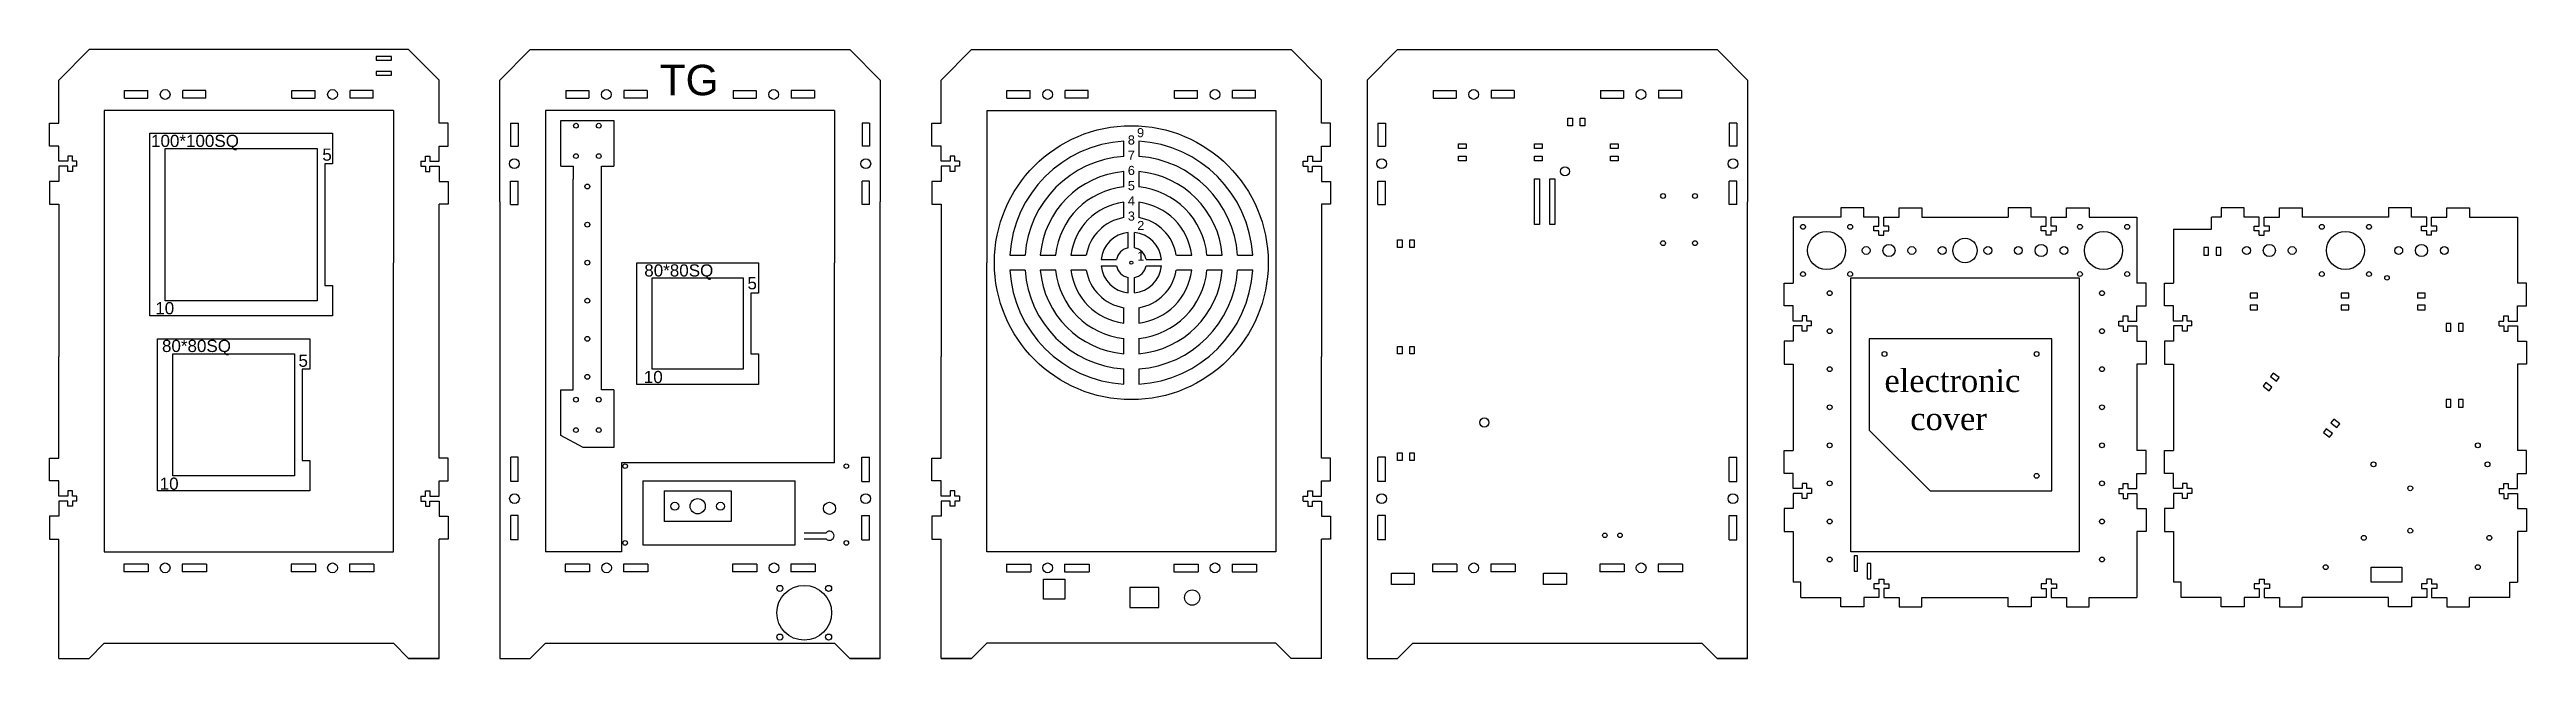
# Model space of a CAD drawing. Header units: millimetres. Extents: x -296 to 1332, y 0 to 400.
import ezdxf

# ---------------------------------------------------------------- set-up
doc = ezdxf.new("R2010")
doc.units = ezdxf.units.MM
doc.styles.get("Standard").update_dxf_attribs({"font": 'arial.ttf'})

msp = doc.modelspace()

# ---------------------------------------------------------------- linework, layer by layer
for p, q in [((-290, 380), (-270, 400)), ((-76.3, 395.5), (-81.3, 395.5)), ((-81.3, 395.5), (-81.3, 393.1)), ((-81.3, 393.1), (-71.3, 393.1)), ((-71.3, 395.5), (-76.3, 395.5)), ((-71.3, 393.1), (-71.3, 395.5)), ((-40, 380), (-60, 400)), ((-60, 400), (-40, 380)), ((0, 380), (20, 400)), ((20, 400), (230, 400)), ((230, 400), (250, 380)), ((290, 380), (310, 400)), ((520, 400), (540, 380)), ((570, 380), (590, 400)), ((590, 400), (800, 400)), ((800, 400), (820, 380)), ((-290, 351.6), (-290, 380)), ((-76.3, 385.5), (-81.3, 385.5)), ((-81.3, 385.5), (-81.3, 383.1)), ((-81.3, 383.1), (-71.3, 383.1)), ((-71.3, 385.5), (-76.3, 385.5)), ((-71.3, 383.1), (-71.3, 385.5)), ((-40, 351.6), (-40, 380)), ((0, 300), (0, 380)), ((250, 380), (250, 300)), ((290, 351.6), (290, 380)), ((540, 351.6), (540, 380)), ((570, 380), (570, 300)), ((820, 380), (820, 300)), ((-70, 360), (-260, 360)), ((-260, 360), (-260, 260)), ((-246.7, 373), (-231.5, 373)), ((-246.7, 368), (-246.7, 373)), ((-246.7, 368), (-231.5, 368)), ((-231.5, 368), (-231.5, 373)), ((-193.3, 373), (-208.5, 373)), ((-208.5, 368), (-208.5, 373)), ((-193.3, 368), (-208.5, 368)), ((-193.3, 368), (-193.3, 373)), ((-136.7, 373), (-121.5, 373)), ((-136.7, 368), (-136.7, 373)), ((-136.7, 368), (-121.5, 368)), ((-121.5, 368), (-121.5, 373)), ((-83.3, 373), (-98.5, 373)), ((-98.5, 368), (-98.5, 373)), ((-83.3, 368), (-98.5, 368)), ((-83.3, 368), (-83.3, 373)), ((-70, 360), (-70, 260)), ((220, 360), (30, 360)), ((30, 360), (30, 260)), ((43.3, 373), (58.5, 373)), ((43.3, 373), (43.3, 368)), ((43.3, 368), (58.5, 368)), ((58.5, 373), (58.5, 368)), ((96.7, 373), (81.5, 373)), ((81.5, 373), (81.5, 368)), ((96.7, 368), (81.5, 368)), ((96.7, 373), (96.7, 368)), ((153.3, 373), (168.5, 373)), ((153.3, 373), (153.3, 368)), ((153.3, 368), (168.5, 368)), ((168.5, 373), (168.5, 368)), ((206.7, 373), (191.5, 373)), ((191.5, 373), (191.5, 368)), ((206.7, 368), (191.5, 368)), ((206.7, 373), (206.7, 368)), ((220, 360), (220, 260)), ((320, 360), (510, 360)), ((320, 360), (320, 260)), ((333.3, 373), (348.5, 373)), ((333.3, 368), (333.3, 373)), ((333.3, 368), (348.5, 368)), ((348.5, 368), (348.5, 373)), ((386.7, 373), (371.5, 373)), ((371.5, 368), (371.5, 373)), ((386.7, 368), (371.5, 368)), ((386.7, 368), (386.7, 373)), ((443.3, 373), (458.5, 373)), ((443.3, 368), (443.3, 373)), ((443.3, 368), (458.5, 368)), ((458.5, 368), (458.5, 373)), ((496.7, 373), (481.5, 373)), ((481.5, 368), (481.5, 373)), ((496.7, 368), (481.5, 368)), ((496.7, 368), (496.7, 373)), ((510, 360), (510, 260)), ((613.3, 373), (628.5, 373)), ((613.3, 373), (613.3, 368)), ((613.3, 368), (628.5, 368)), ((628.5, 373), (628.5, 368)), ((666.7, 373), (651.5, 373)), ((651.5, 373), (651.5, 368)), ((666.7, 368), (651.5, 368)), ((666.7, 373), (666.7, 368)), ((723.3, 373), (738.5, 373)), ((723.3, 373), (723.3, 368)), ((723.3, 368), (738.5, 368)), ((738.5, 373), (738.5, 368)), ((776.7, 373), (761.5, 373)), ((761.5, 373), (761.5, 368)), ((776.7, 368), (761.5, 368)), ((776.7, 373), (776.7, 368)), ((-296, 336.6), (-296, 351.6)), ((-296, 351.6), (-290, 351.6)), ((-34, 351.6), (-40, 351.6)), ((-34, 336.6), (-34, 351.6)), ((7, 351.7), (7, 336.5)), ((7, 351.7), (12, 351.7)), ((12, 351.7), (12, 336.5)), ((40.1, 323.5), (40.1, 353.5)), ((40.1, 353.5), (74.8, 353.5)), ((74.8, 353.5), (74.8, 323.5)), ((238, 351.7), (238, 336.5)), ((243, 351.7), (238, 351.7)), ((243, 351.7), (243, 336.5)), ((284, 336.6), (284, 351.6)), ((284, 351.6), (290, 351.6)), ((546, 351.6), (540, 351.6)), ((546, 336.6), (546, 351.6)), ((577, 351.7), (577, 336.5)), ((577, 351.7), (582, 351.7)), ((582, 351.7), (582, 336.5)), ((808, 351.7), (808, 336.5)), ((813, 351.7), (808, 351.7)), ((813, 351.7), (813, 336.5)), ((-290, 336.6), (-296, 336.6)), ((-290, 326.6), (-290, 336.6)), ((-284, 326.6), (-290, 326.6)), ((-281, 330), (-284, 330)), ((-284, 330), (-284, 326.6)), ((-281, 326.6), (-281, 330)), ((-278, 326.6), (-281, 326.6)), ((-278, 323.4), (-278, 326.6)), ((-52, 326.6), (-52, 323.4)), ((-52, 326.6), (-49, 326.6)), ((-49, 326.6), (-49, 330)), ((-49, 330), (-46, 330)), ((-46, 330), (-46, 326.6)), ((-46, 326.6), (-40, 326.6)), ((-40, 326.6), (-40, 336.6)), ((-40, 336.6), (-34, 336.6)), ((7, 336.5), (12, 336.5)), ((243, 336.5), (238, 336.5)), ((290, 336.6), (284, 336.6)), ((290, 326.6), (290, 336.6)), ((296, 326.6), (290, 326.6)), ((299, 330), (296, 330)), ((296, 330), (296, 326.6)), ((299, 326.6), (299, 330)), ((302, 326.6), (299, 326.6)), ((302, 326.6), (302, 323.4)), ((410, 329.8), (410, 339.8)), ((420, 339.8), (420, 329.8)), ((528, 326.6), (531, 326.6)), ((528, 323.4), (528, 326.6)), ((531, 326.6), (531, 330)), ((531, 330), (534, 330)), ((534, 330), (534, 326.6)), ((534, 326.6), (540, 326.6)), ((540, 326.6), (540, 336.6)), ((540, 336.6), (546, 336.6)), ((577, 336.5), (582, 336.5)), ((813, 336.5), (808, 336.5)), ((-290, 313.4), (-296, 313.4)), ((-296, 313.4), (-296, 298.4)), ((-284, 323.4), (-290, 323.4)), ((-290, 323.4), (-290, 313.4)), ((-284, 320), (-284, 323.4)), ((-281, 320), (-284, 320)), ((-278, 323.4), (-281, 323.4)), ((-281, 323.4), (-281, 320)), ((-110, 325), (-115, 325)), ((-115, 325), (-115, 245)), ((-52, 323.4), (-49, 323.4)), ((-49, 323.4), (-49, 320)), ((-49, 320), (-46, 320)), ((-46, 320), (-46, 323.4)), ((-46, 323.4), (-40, 323.4)), ((-40, 323.4), (-40, 313.4)), ((-40, 313.4), (-34, 313.4)), ((-34, 313.4), (-34, 298.4)), ((7, 298.3), (7, 313.5)), ((7, 313.5), (12, 313.5)), ((12, 298.3), (12, 313.5)), ((40.1, 323.5), (48.1, 323.5)), ((48.1, 323.5), (48.1, 314.8)), ((48.1, 176.5), (48.1, 314.8)), ((66.8, 176.5), (66.8, 323.5)), ((66.8, 323.5), (74.8, 323.5)), ((238, 298.3), (238, 313.5)), ((243, 313.5), (238, 313.5)), ((243, 298.3), (243, 313.5)), ((290, 313.4), (284, 313.4)), ((284, 313.4), (284, 298.4)), ((296, 323.4), (290, 323.4)), ((290, 323.4), (290, 313.4)), ((296, 320), (296, 323.4)), ((299, 320), (296, 320)), ((302, 323.4), (299, 323.4)), ((299, 323.4), (299, 320)), ((410, 309.7), (410, 319.8)), ((420, 319.8), (420, 309.7)), ((528, 323.4), (531, 323.4)), ((531, 323.4), (531, 320)), ((531, 320), (534, 320)), ((534, 320), (534, 323.4)), ((534, 323.4), (540, 323.4)), ((540, 323.4), (540, 313.4)), ((540, 313.4), (546, 313.4)), ((546, 313.4), (546, 298.4)), ((577, 298.3), (577, 313.5)), ((577, 313.5), (582, 313.5)), ((582, 298.3), (582, 313.5)), ((808, 298.3), (808, 313.5)), ((813, 313.5), (808, 313.5)), ((813, 298.3), (813, 313.5)), ((-296, 298.4), (-290, 298.4)), ((-290, 298.4), (-290, 198.4)), ((-34, 298.4), (-40, 298.4)), ((-40, 198.4), (-40, 298.4)), ((7, 298.3), (12, 298.3)), ((243, 298.3), (238, 298.3)), ((284, 298.4), (290, 298.4)), ((290, 298.4), (290, 198.4)), ((410, 289.6), (410, 299.7)), ((420, 299.7), (420, 289.6)), ((546, 298.4), (540, 298.4)), ((540, 298.4), (540, 198.4)), ((577, 298.3), (582, 298.3)), ((813, 298.3), (808, 298.3)), ((896.4, 296), (881.4, 296)), ((881.4, 296), (881.4, 290)), ((896.4, 290), (896.4, 296)), ((919.6, 290), (919.6, 296)), ((919.6, 296), (934.6, 296)), ((934.6, 296), (934.6, 290)), ((1006.4, 296), (991.4, 296)), ((991.4, 296), (991.4, 290)), ((1006.4, 290), (1006.4, 296)), ((1029.6, 290), (1029.6, 296)), ((1029.6, 296), (1044.6, 296)), ((1044.6, 296), (1044.6, 290)), ((1146.4, 296), (1131.4, 296)), ((1131.4, 296), (1131.4, 290)), ((1146.4, 290), (1146.4, 296)), ((1169.6, 290), (1169.6, 296)), ((1169.6, 296), (1184.6, 296)), ((1184.6, 296), (1184.6, 290)), ((1256.4, 296), (1241.4, 296)), ((1241.4, 296), (1241.4, 290)), ((1256.4, 290), (1256.4, 296)), ((1279.6, 290), (1279.6, 296)), ((1279.6, 296), (1294.6, 296)), ((1294.6, 296), (1294.6, 290)), ((413, 269.8), (413, 279.9)), ((417, 269.8), (417, 279.9)), ((881.4, 290), (850, 290)), ((850, 290), (850, 246.6)), ((906.4, 290), (896.4, 290)), ((903, 281), (903, 284)), ((903, 284), (906.4, 284)), ((906.4, 281), (903, 281)), ((906.4, 284), (906.4, 290)), ((906.4, 278), (906.4, 281)), ((906.4, 278), (909.6, 278)), ((909.6, 284), (909.6, 290)), ((909.6, 290), (919.6, 290)), ((913, 284), (909.6, 284)), ((909.6, 278), (909.6, 281)), ((909.6, 281), (913, 281)), ((913, 281), (913, 284)), ((934.6, 290), (991.4, 290)), ((1016.4, 290), (1006.4, 290)), ((1013, 281), (1013, 284)), ((1013, 284), (1016.4, 284)), ((1016.4, 281), (1013, 281)), ((1016.4, 284), (1016.4, 290)), ((1016.4, 278), (1016.4, 281)), ((1019.6, 278), (1016.4, 278)), ((1019.6, 284), (1019.6, 290)), ((1019.6, 290), (1029.6, 290)), ((1023, 284), (1019.6, 284)), ((1023, 284), (1019.6, 284)), ((1019.6, 281), (1023, 281)), ((1019.6, 278), (1019.6, 281)), ((1019.6, 281), (1023, 281)), ((1023, 281), (1023, 284)), ((1023, 281), (1023, 284)), ((1044.6, 290), (1076, 290)), ((1076, 290), (1076, 246.6)), ((1100, 282), (1100, 246.6)), ((1131.4, 290), (1125, 290)), ((1156.4, 290), (1146.4, 290)), ((1153, 281), (1153, 284)), ((1153, 284), (1156.4, 284)), ((1153, 281), (1153, 284)), ((1153, 284), (1156.4, 284)), ((1156.4, 281), (1153, 281)), ((1156.4, 281), (1153, 281)), ((1156.4, 284), (1156.4, 290)), ((1156.4, 278), (1156.4, 281)), ((1156.4, 278), (1159.6, 278)), ((1159.6, 284), (1159.6, 290)), ((1159.6, 290), (1169.6, 290)), ((1163, 284), (1159.6, 284)), ((1159.6, 278), (1159.6, 281)), ((1159.6, 281), (1163, 281)), ((1163, 281), (1163, 284)), ((1241.4, 290), (1184.6, 290)), ((1266.4, 290), (1256.4, 290)), ((1263, 281), (1263, 284)), ((1263, 284), (1266.4, 284)), ((1266.4, 281), (1263, 281)), ((1266.4, 284), (1266.4, 290)), ((1266.4, 278), (1266.4, 281)), ((1269.6, 278), (1266.4, 278)), ((1269.6, 284), (1269.6, 290)), ((1269.6, 290), (1279.6, 290)), ((1273, 284), (1269.6, 284)), ((1269.6, 278), (1269.6, 281)), ((1269.6, 281), (1273, 281)), ((1273, 281), (1273, 284)), ((1294.6, 290), (1326, 290)), ((1326, 290), (1326, 246.6)), ((335.2, 265), (345.2, 265)), ((355.2, 265), (365.3, 265)), ((375.3, 265), (385.4, 265)), ((395.1, 262), (405.2, 262)), ((424.8, 262), (434.9, 262)), ((444.6, 265), (454.7, 265)), ((464.7, 265), (474.8, 265)), ((484.8, 265), (494.8, 265)), ((-260, 260), (-260, 70)), ((-115, 245), (-110, 245)), ((-70, 70), (-70, 260)), ((30, 260), (30, 70)), ((170, 250), (170, 240)), ((220, 128.6), (220, 260)), ((320, 70), (320, 260)), ((345.2, 255), (335.2, 255)), ((365.3, 255), (355.2, 255)), ((385.4, 255), (375.3, 255)), ((395.1, 258), (405.2, 258)), ((413, 240.1), (413, 250.2)), ((417, 240.1), (417, 250.2)), ((424.8, 258), (434.9, 258)), ((454.7, 255), (444.6, 255)), ((474.8, 255), (464.7, 255)), ((494.8, 255), (484.8, 255)), ((510, 260), (510, 70)), ((844, 231.6), (844, 246.6)), ((844, 246.6), (850, 246.6)), ((1082, 246.6), (1076, 246.6)), ((1082, 231.6), (1082, 246.6)), ((1094, 231.6), (1094, 246.6)), ((1094, 246.6), (1100, 246.6)), ((1332, 246.6), (1326, 246.6)), ((1332, 231.6), (1332, 246.6)), ((170, 240), (165, 240)), ((165, 240), (165, 200)), ((410, 220.3), (410, 230.4)), ((420, 230.4), (420, 220.3)), ((850, 231.6), (844, 231.6)), ((850, 221.6), (850, 231.6)), ((1076, 221.6), (1076, 231.6)), ((1076, 231.6), (1082, 231.6)), ((1100, 231.6), (1094, 231.6)), ((1100, 221.6), (1100, 231.6)), ((1326, 221.6), (1326, 231.6)), ((1326, 231.6), (1332, 231.6)), ((856, 221.6), (850, 221.6)), ((856, 218.4), (850, 218.4)), ((850, 218.4), (850, 208.4)), ((859, 225), (856, 225)), ((856, 225), (856, 221.6)), ((856, 215), (856, 218.4)), ((859, 215), (856, 215)), ((859, 221.6), (859, 225)), ((862, 221.6), (859, 221.6)), ((862, 218.4), (859, 218.4)), ((859, 218.4), (859, 215)), ((862, 218.4), (862, 221.6)), ((1064, 218.4), (1064, 221.6)), ((1064, 221.6), (1067, 221.6)), ((1064, 218.4), (1067, 218.4)), ((1067, 221.6), (1067, 225)), ((1067, 225), (1070, 225)), ((1067, 218.4), (1067, 215)), ((1067, 215), (1070, 215)), ((1070, 225), (1070, 221.6)), ((1070, 221.6), (1076, 221.6)), ((1070, 215), (1070, 218.4)), ((1070, 218.4), (1076, 218.4)), ((1076, 218.4), (1076, 208.4)), ((1106, 221.6), (1100, 221.6)), ((1106, 218.4), (1100, 218.4)), ((1100, 218.4), (1100, 208.4)), ((1109, 225), (1106, 225)), ((1106, 225), (1106, 221.6)), ((1106, 215), (1106, 218.4)), ((1109, 215), (1106, 215)), ((1109, 221.6), (1109, 225)), ((1112, 221.6), (1109, 221.6)), ((1112, 218.4), (1109, 218.4)), ((1109, 218.4), (1109, 215)), ((1112, 218.4), (1112, 221.6)), ((1314, 218.4), (1314, 221.6)), ((1314, 221.6), (1317, 221.6)), ((1314, 218.4), (1317, 218.4)), ((1317, 221.6), (1317, 225)), ((1317, 225), (1320, 225)), ((1317, 218.4), (1317, 215)), ((1317, 215), (1320, 215)), ((1320, 225), (1320, 221.6)), ((1320, 221.6), (1326, 221.6)), ((1320, 215), (1320, 218.4)), ((1320, 218.4), (1326, 218.4)), ((1326, 218.4), (1326, 208.4)), ((-290, 131.6), (-290, 198.4)), ((-125, 210), (-125, 190)), ((-40, 131.6), (-40, 198.4)), ((165, 200), (170, 200)), ((170, 200), (170, 190)), ((290, 131.6), (290, 198.4)), ((410, 200.2), (410, 210.3)), ((420, 210.3), (420, 200.2)), ((540, 131.6), (540, 198.4)), ((850, 208.4), (844, 208.4)), ((844, 208.4), (844, 193.4)), ((1076, 208.4), (1082, 208.4)), ((1082, 208.4), (1082, 193.4)), ((1100, 208.4), (1094, 208.4)), ((1094, 208.4), (1094, 193.4)), ((1326, 208.4), (1332, 208.4)), ((1332, 208.4), (1332, 193.4)), ((-125, 190), (-130, 190)), ((-130, 190), (-130, 130)), ((410, 180.2), (410, 190.2)), ((420, 190.2), (420, 180.2)), ((844, 193.4), (850, 193.4)), ((850, 193.4), (850, 136.6)), ((1076, 193.4), (1076, 136.6)), ((1082, 193.4), (1076, 193.4)), ((1094, 193.4), (1100, 193.4)), ((1100, 193.4), (1100, 136.6)), ((1326, 193.4), (1326, 136.6)), ((1332, 193.4), (1326, 193.4)), ((40.1, 146.5), (40.1, 176.5)), ((40.1, 176.5), (48.1, 176.5)), ((74.8, 176.5), (66.8, 176.5)), ((74.8, 176.5), (74.8, 146.5)), ((900, 150), (940, 110)), ((-296, 116.6), (-296, 131.6)), ((-296, 131.6), (-290, 131.6)), ((-34, 131.6), (-40, 131.6)), ((-34, 116.6), (-34, 131.6)), ((7.1, 116.2), (7.1, 132.2)), ((12.1, 132.2), (7.1, 132.2)), ((12.1, 116.2), (12.1, 132.2)), ((54.8, 138.5), (40.1, 146.5)), ((74.8, 138.5), (54.8, 138.5)), ((74.8, 146.5), (74.8, 138.5)), ((237.9, 116.2), (237.9, 132.2)), ((237.9, 132.2), (242.9, 132.2)), ((242.9, 116.2), (242.9, 132.2)), ((284, 116.6), (284, 131.6)), ((284, 131.6), (290, 131.6)), ((546, 131.6), (540, 131.6)), ((546, 116.6), (546, 131.6)), ((577.1, 116.2), (577.1, 132.2)), ((582.1, 132.2), (577.1, 132.2)), ((582.1, 116.2), (582.1, 132.2)), ((807.9, 116.2), (807.9, 132.2)), ((807.9, 132.2), (812.9, 132.2)), ((812.9, 116.2), (812.9, 132.2)), ((844, 121.6), (844, 136.6)), ((844, 136.6), (850, 136.6)), ((1082, 136.6), (1076, 136.6)), ((1082, 121.6), (1082, 136.6)), ((1094, 121.6), (1094, 136.6)), ((1094, 136.6), (1100, 136.6)), ((1332, 136.6), (1326, 136.6)), ((1332, 121.6), (1332, 136.6)), ((-290, 116.6), (-296, 116.6)), ((-290, 106.6), (-290, 116.6)), ((-130, 130), (-125, 130)), ((-40, 106.6), (-40, 116.6)), ((-40, 116.6), (-34, 116.6)), ((12.1, 116.2), (7.1, 116.2)), ((220, 128.6), (80, 128.6)), ((80, 128.6), (80, 70)), ((94, 116.6), (194, 116.6)), ((94, 116.6), (94, 74.6)), ((194, 74.6), (194, 116.6)), ((237.9, 116.2), (242.9, 116.2)), ((290, 116.6), (284, 116.6)), ((290, 106.6), (290, 116.6)), ((540, 106.6), (540, 116.6)), ((540, 116.6), (546, 116.6)), ((582.1, 116.2), (577.1, 116.2)), ((807.9, 116.2), (812.9, 116.2)), ((850, 121.6), (844, 121.6)), ((850, 111.6), (850, 121.6)), ((859, 115), (856, 115)), ((856, 115), (856, 111.6)), ((859, 111.6), (859, 115)), ((1067, 111.6), (1067, 115)), ((1067, 115), (1070, 115)), ((1070, 115), (1070, 111.6)), ((1076, 111.6), (1076, 121.6)), ((1076, 121.6), (1082, 121.6)), ((1100, 121.6), (1094, 121.6)), ((1100, 111.6), (1100, 121.6)), ((1109, 115), (1106, 115)), ((1106, 115), (1106, 111.6)), ((1109, 111.6), (1109, 115)), ((1317, 111.6), (1317, 115)), ((1317, 115), (1320, 115)), ((1320, 115), (1320, 111.6)), ((1326, 111.6), (1326, 121.6)), ((1326, 121.6), (1332, 121.6)), ((-284, 106.6), (-290, 106.6)), ((-284, 103.4), (-290, 103.4)), ((-290, 103.4), (-290, 93.4)), ((-281, 110), (-284, 110)), ((-284, 110), (-284, 106.6)), ((-284, 100), (-284, 103.4)), ((-281, 100), (-284, 100)), ((-281, 106.6), (-281, 110)), ((-278, 106.6), (-281, 106.6)), ((-278, 103.4), (-281, 103.4)), ((-281, 103.4), (-281, 100)), ((-278, 103.4), (-278, 106.6)), ((-52, 106.6), (-52, 103.4)), ((-52, 106.6), (-49, 106.6)), ((-52, 103.4), (-49, 103.4)), ((-49, 106.6), (-49, 110)), ((-49, 110), (-46, 110)), ((-49, 103.4), (-49, 100)), ((-49, 100), (-46, 100)), ((-46, 110), (-46, 106.6)), ((-46, 106.6), (-40, 106.6)), ((-46, 100), (-46, 103.4)), ((-46, 103.4), (-40, 103.4)), ((-40, 103.4), (-40, 93.4)), ((108, 110), (108, 90)), ((152, 110), (152, 90)), ((296, 106.6), (290, 106.6)), ((296, 103.4), (290, 103.4)), ((290, 103.4), (290, 93.4)), ((299, 110), (296, 110)), ((296, 110), (296, 106.6)), ((296, 100), (296, 103.4)), ((299, 100), (296, 100)), ((299, 106.6), (299, 110)), ((302, 106.6), (299, 106.6)), ((302, 103.4), (299, 103.4)), ((299, 103.4), (299, 100)), ((302, 106.6), (302, 103.4)), ((528, 106.6), (531, 106.6)), ((528, 103.4), (528, 106.6)), ((528, 103.4), (531, 103.4)), ((531, 106.6), (531, 110)), ((531, 110), (534, 110)), ((531, 103.4), (531, 100)), ((531, 100), (534, 100)), ((534, 110), (534, 106.6)), ((534, 106.6), (540, 106.6)), ((534, 100), (534, 103.4)), ((534, 103.4), (540, 103.4)), ((540, 103.4), (540, 93.4)), ((850, 98.4), (844, 98.4)), ((844, 98.4), (844, 83.4)), ((856, 111.6), (850, 111.6)), ((856, 108.4), (850, 108.4)), ((850, 108.4), (850, 98.4)), ((856, 105), (856, 108.4)), ((859, 105), (856, 105)), ((862, 111.6), (859, 111.6)), ((862, 108.4), (859, 108.4)), ((859, 108.4), (859, 105)), ((862, 111.6), (862, 108.4)), ((1064, 111.6), (1064, 108.4)), ((1064, 111.6), (1067, 111.6)), ((1064, 108.4), (1067, 108.4)), ((1067, 108.4), (1067, 105)), ((1067, 105), (1070, 105)), ((1070, 111.6), (1076, 111.6)), ((1070, 105), (1070, 108.4)), ((1070, 108.4), (1076, 108.4)), ((1076, 108.4), (1076, 98.4)), ((1076, 98.4), (1082, 98.4)), ((1082, 98.4), (1082, 83.4)), ((1100, 98.4), (1094, 98.4)), ((1094, 98.4), (1094, 83.4)), ((1106, 111.6), (1100, 111.6)), ((1106, 108.4), (1100, 108.4)), ((1100, 108.4), (1100, 98.4)), ((1106, 105), (1106, 108.4)), ((1109, 105), (1106, 105)), ((1112, 111.6), (1109, 111.6)), ((1112, 108.4), (1109, 108.4)), ((1109, 108.4), (1109, 105)), ((1112, 111.6), (1112, 108.4)), ((1314, 111.6), (1314, 108.4)), ((1314, 111.6), (1317, 111.6)), ((1314, 108.4), (1317, 108.4)), ((1317, 108.4), (1317, 105)), ((1317, 105), (1320, 105)), ((1320, 111.6), (1326, 111.6)), ((1320, 105), (1320, 108.4)), ((1320, 108.4), (1326, 108.4)), ((1326, 108.4), (1326, 98.4)), ((1326, 98.4), (1332, 98.4)), ((1332, 98.4), (1332, 83.4)), ((-290, 93.4), (-296, 93.4)), ((-296, 93.4), (-296, 78.4)), ((-40, 93.4), (-34, 93.4)), ((-34, 93.4), (-34, 78.4)), ((7.1, 77.9), (7.1, 93.9)), ((7.1, 77.9), (7.1, 93.9)), ((12.1, 93.9), (7.1, 93.9)), ((12.1, 77.9), (12.1, 93.9)), ((200, 82.6), (214.4, 82.6)), ((237.9, 77.9), (237.9, 93.9)), ((237.9, 93.9), (242.9, 93.9)), ((242.9, 77.9), (242.9, 93.9)), ((242.9, 77.9), (242.9, 93.9)), ((290, 93.4), (284, 93.4)), ((284, 93.4), (284, 78.4)), ((540, 93.4), (546, 93.4)), ((546, 93.4), (546, 78.4)), ((577.1, 77.9), (577.1, 93.9)), ((577.1, 77.9), (577.1, 93.9)), ((582.1, 93.9), (577.1, 93.9)), ((582.1, 77.9), (582.1, 93.9)), ((807.9, 77.9), (807.9, 93.9)), ((807.9, 93.9), (812.9, 93.9)), ((812.9, 77.9), (812.9, 93.9)), ((812.9, 77.9), (812.9, 93.9)), ((844, 83.4), (850, 83.4)), ((850, 83.4), (850, 50)), ((1082, 83.4), (1076, 83.4)), ((1076, 83.4), (1076, 40)), ((1094, 83.4), (1100, 83.4)), ((1100, 83.4), (1100, 50)), ((1326, 83.4), (1326, 50)), ((1332, 83.4), (1326, 83.4)), ((-296, 78.4), (-290, 78.4)), ((-290, 0), (-290, 78.4)), ((-260, 70), (-70, 70)), ((-34, 78.4), (-40, 78.4)), ((-40, 0), (-40, 78.4)), ((12.1, 77.9), (7.1, 77.9)), ((80, 70), (30, 70)), ((94, 74.6), (194, 74.6)), ((200, 78.6), (214.4, 78.6)), ((237.9, 77.9), (242.9, 77.9)), ((284, 78.4), (290, 78.4)), ((290, 0), (290, 78.4)), ((510, 70), (320, 70)), ((546, 78.4), (540, 78.4)), ((540, 0), (540, 78.4)), ((582.1, 77.9), (577.1, 77.9)), ((807.9, 77.9), (812.9, 77.9)), ((892.4, 67.4), (890, 67.4)), ((890, 67.4), (890, 57.4)), ((892.4, 62.4), (892.4, 67.4)), ((-231.2, 62), (-247.2, 62)), ((-247.2, 62), (-247.2, 57)), ((-231.2, 57), (-247.2, 57)), ((-231.2, 62), (-231.2, 57)), ((-192.9, 62), (-208.9, 62)), ((-208.9, 62), (-208.9, 57)), ((-192.9, 57), (-208.9, 57)), ((-192.9, 57), (-208.9, 57)), ((-192.9, 62), (-192.9, 57)), ((-192.9, 57), (-192.9, 57)), ((-121.2, 62), (-137.2, 62)), ((-137.2, 62), (-137.2, 57)), ((-121.2, 57), (-137.2, 57)), ((-121.2, 62), (-121.2, 57)), ((-82.9, 62), (-98.9, 62)), ((-98.9, 62), (-98.9, 57)), ((-82.9, 57), (-98.9, 57)), ((-82.9, 57), (-98.9, 57)), ((-82.9, 62), (-82.9, 57)), ((-82.9, 57), (-82.9, 57)), ((58.9, 62), (42.9, 62)), ((42.9, 62), (42.9, 57)), ((58.9, 57), (42.9, 57)), ((58.9, 62), (58.9, 57)), ((97.2, 62), (81.2, 62)), ((81.2, 62), (81.2, 57)), ((97.2, 57), (81.2, 57)), ((97.2, 57), (81.2, 57)), ((97.2, 62), (97.2, 57)), ((168.9, 62), (152.9, 62)), ((152.9, 62), (152.9, 57)), ((168.9, 57), (152.9, 57)), ((168.9, 62), (168.9, 57)), ((207.2, 62), (191.2, 62)), ((191.2, 62), (191.2, 57)), ((207.2, 57), (191.2, 57)), ((207.2, 57), (191.2, 57)), ((207.2, 62), (207.2, 57)), ((332.9, 62), (348.9, 62)), ((332.9, 62), (332.9, 57)), ((332.9, 57), (332.9, 57)), ((332.9, 57), (348.9, 57)), ((332.9, 57), (348.9, 57)), ((348.9, 62), (348.9, 57)), ((371.2, 62), (387.2, 62)), ((371.2, 62), (371.2, 57)), ((371.2, 57), (387.2, 57)), ((387.2, 62), (387.2, 57)), ((442.9, 62), (458.9, 62)), ((442.9, 62), (442.9, 57)), ((442.9, 57), (442.9, 57)), ((442.9, 57), (458.9, 57)), ((442.9, 57), (458.9, 57)), ((458.9, 62), (458.9, 57)), ((481.2, 62), (497.2, 62)), ((481.2, 62), (481.2, 57)), ((481.2, 57), (497.2, 57)), ((497.2, 62), (497.2, 57)), ((628.9, 62), (612.9, 62)), ((612.9, 62), (612.9, 57)), ((628.9, 57), (612.9, 57)), ((628.9, 62), (628.9, 57)), ((667.2, 62), (651.2, 62)), ((651.2, 62), (651.2, 57)), ((667.2, 57), (651.2, 57)), ((667.2, 57), (651.2, 57)), ((667.2, 62), (667.2, 57)), ((738.9, 62), (722.9, 62)), ((722.9, 62), (722.9, 57)), ((738.9, 57), (722.9, 57)), ((738.9, 62), (738.9, 57)), ((777.2, 62), (761.2, 62)), ((761.2, 62), (761.2, 57)), ((777.2, 57), (761.2, 57)), ((777.2, 57), (761.2, 57)), ((777.2, 62), (777.2, 57)), ((890, 57.4), (892.4, 57.4)), ((892.4, 57.4), (892.4, 62.4)), ((901.1, 62.4), (898.7, 62.4)), ((898.7, 62.4), (898.7, 52.4)), ((898.7, 52.4), (901.1, 52.4)), ((901.1, 57.4), (901.1, 62.4)), ((901.1, 52.4), (901.1, 57.4)), ((906.4, 49), (903, 49)), ((903, 49), (903, 46)), ((906.4, 52), (909.6, 52)), ((906.4, 52), (906.4, 49)), ((909.6, 52), (909.6, 49)), ((909.6, 49), (913, 49)), ((913, 49), (913, 46)), ((1016.4, 49), (1013, 49)), ((1013, 49), (1013, 46)), ((1019.6, 52), (1016.4, 52)), ((1016.4, 52), (1016.4, 49)), ((1019.6, 52), (1019.6, 49)), ((1019.6, 49), (1023, 49)), ((1023, 49), (1023, 46)), ((1156.4, 49), (1153, 49)), ((1153, 49), (1153, 46)), ((1156.4, 52), (1159.6, 52)), ((1156.4, 52), (1156.4, 49)), ((1159.6, 52), (1159.6, 49)), ((1159.6, 49), (1163, 49)), ((1163, 49), (1163, 46)), ((1266.4, 49), (1263, 49)), ((1263, 49), (1263, 46)), ((1269.6, 52), (1266.4, 52)), ((1266.4, 52), (1266.4, 49)), ((1269.6, 52), (1269.6, 49)), ((1269.6, 49), (1273, 49)), ((1273, 49), (1273, 46)), ((415, 46.5), (414, 46.5)), ((414, 46.5), (414, 33.5)), ((414, 33.5), (415, 33.5)), ((855, 40), (881.4, 40)), ((881.4, 34), (881.4, 40)), ((896.4, 34), (881.4, 34)), ((906.4, 40), (896.4, 40)), ((896.4, 40), (896.4, 34)), ((903, 46), (906.4, 46)), ((906.4, 46), (906.4, 40)), ((913, 46), (909.6, 46)), ((909.6, 46), (909.6, 40)), ((909.6, 40), (919.6, 40)), ((919.6, 40), (919.6, 34)), ((919.6, 34), (934.6, 34)), ((934.6, 34), (934.6, 40)), ((934.6, 40), (991.4, 40)), ((991.4, 34), (991.4, 40)), ((1006.4, 34), (991.4, 34)), ((1016.4, 40), (1006.4, 40)), ((1006.4, 40), (1006.4, 34)), ((1013, 46), (1016.4, 46)), ((1016.4, 46), (1016.4, 40)), ((1023, 46), (1019.6, 46)), ((1019.6, 46), (1019.6, 40)), ((1019.6, 40), (1029.6, 40)), ((1029.6, 40), (1029.6, 34)), ((1029.6, 34), (1044.6, 34)), ((1044.6, 34), (1044.6, 40)), ((1044.6, 40), (1076, 40)), ((1131.4, 40), (1105, 40)), ((1131.4, 34), (1131.4, 40)), ((1146.4, 34), (1131.4, 34)), ((1156.4, 40), (1146.4, 40)), ((1146.4, 40), (1146.4, 34)), ((1153, 46), (1156.4, 46)), ((1156.4, 46), (1156.4, 40)), ((1163, 46), (1159.6, 46)), ((1159.6, 46), (1159.6, 40)), ((1159.6, 40), (1169.6, 40)), ((1169.6, 40), (1169.6, 34)), ((1169.6, 34), (1184.6, 34)), ((1184.6, 34), (1184.6, 40)), ((1241.4, 40), (1184.6, 40)), ((1241.4, 34), (1241.4, 40)), ((1256.4, 34), (1241.4, 34)), ((1266.4, 40), (1256.4, 40)), ((1256.4, 40), (1256.4, 34)), ((1263, 46), (1266.4, 46)), ((1266.4, 46), (1266.4, 40)), ((1273, 46), (1269.6, 46)), ((1269.6, 46), (1269.6, 40)), ((1269.6, 40), (1279.6, 40)), ((1279.6, 40), (1279.6, 34)), ((1279.6, 34), (1294.6, 34)), ((1294.6, 34), (1294.6, 40)), ((1321, 40), (1294.6, 40)), ((-290, 0), (-270, 0)), ((-270, 0), (-260, 10)), ((-260, 10), (-70, 10)), ((-60, 0), (-70, 10)), ((-40, 0), (-60, 0)), ((0, 0), (20, 0)), ((20, 0), (30, 10)), ((30, 10), (220, 10)), ((230, 0), (220, 10)), ((250, 0), (230, 0)), ((310, 0), (320, 10)), ((510, 10), (320, 10)), ((520, 0), (510, 10)), ((570, 0), (590, 0)), ((590, 0), (600, 10)), ((600, 10), (790, 10)), ((800, 0), (790, 10)), ((820, 0), (800, 0)), ((290, 0), (310, 0)), ((540, 0), (520, 0))]:
    msp.add_line(p, q)
for points in [[(-60, 400), (-270, 400)], [(310, 400), (520, 400)], [(-110, 245), (-110, 225), (-230, 225), (-230, 345), (-110, 345), (-110, 325)], [(-290, 326.6), (-290, 336.6)], [(-40, 326.6), (-40, 336.6)], [(290, 326.6), (290, 336.6)], [(540, 326.6), (540, 336.6)], [(-290, 323.4), (-290, 313.4)], [(-40, 323.4), (-40, 313.4)], [(290, 323.4), (290, 313.4)], [(540, 323.4), (540, 313.4)], [(0, 300), (0, 0), (20, 0)], [(230, 0), (250, 0), (250, 300)], [(570, 300), (570, 0), (590, 0)], [(800, 0), (820, 0), (820, 300)], [(906.4, 290), (896.4, 290)], [(909.6, 290), (919.6, 290)], [(1016.4, 290), (1006.4, 290)], [(1019.6, 290), (1029.6, 290)], [(1100, 282), (1125, 282), (1125, 290)], [(1156.4, 290), (1146.4, 290)], [(1159.6, 290), (1169.6, 290)], [(1266.4, 290), (1256.4, 290)], [(1269.6, 290), (1279.6, 290)], [(170, 190), (170, 180), (90, 180), (90, 260), (170, 260), (170, 250)], [(850, 221.6), (850, 231.6)], [(1076, 221.6), (1076, 231.6)], [(1100, 221.6), (1100, 231.6)], [(1326, 221.6), (1326, 231.6)], [(850, 218.4), (850, 208.4)], [(1076, 218.4), (1076, 208.4)], [(1100, 218.4), (1100, 208.4)], [(1326, 218.4), (1326, 208.4)], [(-125, 130), (-125, 110), (-225, 110), (-225, 210), (-125, 210), (-125, 190)], [(940, 110), (1020, 110), (1020, 210), (900, 210), (900, 150)], [(-290, 106.6), (-290, 116.6)], [(-40, 106.6), (-40, 116.6)], [(290, 106.6), (290, 116.6)], [(540, 106.6), (540, 116.6)], [(850, 111.6), (850, 121.6)], [(1076, 111.6), (1076, 121.6)], [(1100, 111.6), (1100, 121.6)], [(1326, 111.6), (1326, 121.6)], [(-290, 103.4), (-290, 93.4)], [(-40, 103.4), (-40, 93.4)], [(108, 110), (152, 110)], [(290, 103.4), (290, 93.4)], [(540, 103.4), (540, 93.4)], [(850, 108.4), (850, 98.4)], [(1076, 108.4), (1076, 98.4)], [(1100, 108.4), (1100, 98.4)], [(1326, 108.4), (1326, 98.4)], [(152, 90), (108, 90)], [(855, 40), (855, 50), (850, 50)], [(1105, 40), (1105, 50), (1100, 50)], [(1321, 40), (1321, 50), (1326, 50)], [(415, 33.5), (433, 33.5), (433, 46.5), (415, 46.5)], [(906.4, 40), (896.4, 40)], [(909.6, 40), (919.6, 40)], [(1016.4, 40), (1006.4, 40)], [(1019.6, 40), (1029.6, 40)], [(1156.4, 40), (1146.4, 40)], [(1159.6, 40), (1169.6, 40)], [(1266.4, 40), (1256.4, 40)], [(1269.6, 40), (1279.6, 40)], [(-290, 0), (-270, 0)], [(-60, 0), (-40, 0)], [(310, 0), (290, 0)], [(540, 0), (520, 0)]]:
    msp.add_lwpolyline(points)
for points in [[(702, 350), (702, 355), (705, 355), (705, 350)], [(710, 350), (710, 355), (713, 355), (713, 350)], [(-220, 335), (-120, 335), (-120, 235), (-220, 235)], [(630, 338), (635, 338), (635, 335), (630, 335)], [(630, 330), (635, 330), (635, 327), (630, 327)], [(680, 338), (685, 338), (685, 335), (680, 335)], [(680, 330), (685, 330), (685, 327), (680, 327)], [(730, 338), (735, 338), (735, 335), (730, 335)], [(730, 330), (735, 330), (735, 327), (730, 327)], [(680, 315), (683.4, 315), (683.4, 285), (680, 285)], [(690, 315), (693.4, 315), (693.4, 285), (690, 285)], [(590, 270), (590, 275), (593, 275), (593, 270)], [(598, 270), (598, 275), (601, 275), (601, 270)], [(1120, 270), (1120, 265), (1123, 265), (1123, 270)], [(1128, 270), (1128, 265), (1131, 265), (1131, 270)], [(100, 250), (160, 250), (160, 190), (100, 190)], [(888, 250), (1038, 250), (1038, 70), (888, 70)], [(1150.3, 237), (1155.3, 237), (1155.3, 240), (1150.3, 240)], [(1150.3, 229), (1155.3, 229), (1155.3, 232), (1150.3, 232)], [(1210.3, 237), (1215.3, 237), (1215.3, 240), (1210.3, 240)], [(1210.3, 229), (1215.3, 229), (1215.3, 232), (1210.3, 232)], [(1260.3, 237), (1265.3, 237), (1265.3, 240), (1260.3, 240)], [(1260.3, 229), (1265.3, 229), (1265.3, 232), (1260.3, 232)], [(1279.3, 220), (1279.3, 215), (1282.3, 215), (1282.3, 220)], [(1287.3, 220), (1287.3, 215), (1290.3, 215), (1290.3, 220)], [(-215, 200), (-135, 200), (-135, 120), (-215, 120)], [(590, 200), (590, 205), (593, 205), (593, 200)], [(598, 200), (598, 205), (601, 205), (601, 200)], [(1158.9, 178.8), (1162.8, 175.8), (1164.7, 178.2), (1160.7, 181.2)], [(1163.7, 185.2), (1167.7, 182.1), (1169.5, 184.5), (1165.5, 187.5)], [(1279.3, 170), (1279.3, 165), (1282.3, 165), (1282.3, 170)], [(1287.3, 170), (1287.3, 165), (1290.3, 165), (1290.3, 170)], [(1198.6, 148.5), (1202.6, 145.4), (1204.4, 147.8), (1200.4, 150.8)], [(1203.5, 154.8), (1207.4, 151.8), (1209.3, 154.2), (1205.3, 157.2)], [(590, 130), (590, 135), (593, 135), (593, 130)], [(598, 130), (598, 135), (601, 135), (601, 130)], [(371.4, 52), (371.4, 39), (357.2, 39), (357.2, 52)], [(601, 48.5), (586, 48.5), (586, 56), (601, 56)], [(701, 48.5), (686, 48.5), (686, 56), (701, 56)], [(1230, 60), (1250, 60), (1250, 50), (1230, 50)]]:
    msp.add_lwpolyline(points, close=True)
for centre, radius in [((-220, 370.5), 3.2), ((-110, 370.5), 3.2), ((70, 370.5), 3.2), ((180, 370.5), 3.2), ((360, 370.5), 3.2), ((470, 370.5), 3.2), ((640, 370.5), 3.2), ((750, 370.5), 3.2), ((50, 350), 1.55), ((65, 350), 1.55), ((415, 260), 90), ((9.5, 325), 3.2), ((50, 330), 1.55), ((65, 330), 1.55), ((240.5, 325), 3.2), ((579.5, 325), 3.2), ((810.5, 325), 3.2), ((57.5, 310), 1.6), ((700, 320), 3), ((764.5, 303.8), 1.6), ((785.5, 303.8), 1.6), ((57.5, 285), 1.6), ((856.5, 283.5), 1.6), ((872, 268), 12.5), ((887.5, 283.5), 1.6), ((1038.5, 283.5), 1.6), ((1054, 268), 12.5), ((1069.5, 283.5), 1.6), ((1197.5, 283.5), 1.6), ((1213, 268), 12.5), ((1228.5, 283.5), 1.6), ((57.5, 260), 1.6), ((415, 260), 1), ((764.5, 272.8), 1.6), ((785.5, 272.8), 1.6), ((898, 268), 2.6), ((913, 268), 4), ((928, 268), 2.6), ((948, 268), 2.6), ((963, 268), 8), ((978, 268), 2.6), ((998, 268), 2.6), ((1013, 268), 4), ((1028, 268), 2.6), ((1148, 268), 2.6), ((1163, 268), 4), ((1178, 268), 2.6), ((1248, 268), 2.6), ((1263, 268), 4), ((1278, 268), 2.6), ((856.5, 252.5), 1.6), ((887.5, 252.5), 1.6), ((1038.5, 252.5), 1.6), ((1069.5, 252.5), 1.6), ((1197.5, 252.5), 1.6), ((1228.5, 252.5), 1.6), ((1240.3, 250), 1.5), ((57.5, 235), 1.6), ((874, 240), 1.6), ((1053, 240), 1.6), ((874, 215), 1.6), ((1053, 215), 1.6), ((57.5, 210), 1.6), ((910, 200), 1.6), ((1010, 200), 1.6), ((57.5, 185), 1.6), ((874, 190), 1.6), ((1053, 190), 1.6), ((50, 170), 1.55), ((65, 170), 1.55), ((874, 165), 1.6), ((1053, 165), 1.6), ((50, 150), 1.55), ((65, 150), 1.55), ((647, 155), 3), ((874, 140), 1.6), ((1053, 140), 1.6), ((1300, 140), 1.6), ((82.3, 126.3), 1.5), ((227.7, 126.3), 1.5), ((874, 115), 1.6), ((1010, 120), 1.6), ((1053, 115), 1.6), ((1231.4, 127.5), 1.6), ((1306.4, 127.5), 1.6), ((9.6, 105), 3.2), ((115, 100), 2.6), ((130, 100), 5), ((145, 100), 2.6), ((216.6, 98.6), 4), ((240.4, 105), 3.2), ((579.6, 105), 3.2), ((810.4, 105), 3.2), ((1255.6, 111.8), 1.6), ((726.2, 80.9), 1.5), ((736.2, 80.9), 1.5), ((874, 90), 1.6), ((1053, 90), 1.6), ((1255.6, 83.9), 1.6), ((82.3, 75.9), 1.5), ((227.7, 75.9), 1.5), ((874, 65), 1.6), ((1053, 65), 1.6), ((1225.1, 79.2), 1.6), ((1307.6, 79.2), 1.6), ((-220, 59.5), 3.2), ((-110, 59.5), 3.2), ((70.1, 59.5), 3.2), ((180.1, 59.5), 3.2), ((360, 59.5), 3.2), ((470, 59.5), 3.2), ((640.1, 59.5), 3.2), ((750.1, 59.5), 3.2), ((1200, 60), 1.6), ((1300, 60), 1.6), ((184, 46), 2), ((200, 30), 18), ((216, 46), 2), ((455, 40), 5), ((184, 14), 2), ((216, 14), 2)]:
    msp.add_circle(centre, radius)
for centre, radius, start, end in [((415, 260), 80, 93.5833, 176.4167), ((415, 260), 70, 94.096, 175.904), ((415, 260), 80, 3.5833, 86.4167), ((415, 260), 70, 4.096, 85.904), ((415, 260), 60, 94.7802, 175.2198), ((415, 260), 50, 95.7392, 174.2608), ((415, 260), 60, 4.7802, 85.2198), ((415, 260), 50, 5.7392, 84.2608), ((415, 260), 40, 97.1808, 172.8192), ((415, 260), 40, 7.1808, 82.8192), ((415, 260), 30, 99.5941, 170.4059), ((415, 260), 20, 95.7392, 174.2608), ((415, 260), 20, 5.7392, 84.2608), ((415, 260), 30, 9.5941, 80.4059), ((415, 260), 10, 101.537, 168.463), ((415, 260), 10, 11.537, 78.463), ((415, 260), 80, 183.5833, 266.4167), ((415, 260), 70, 184.096, 265.904), ((415, 260), 60, 184.7802, 265.2198), ((415, 260), 50, 185.7392, 264.2608), ((415, 260), 40, 187.1808, 262.8192), ((415, 260), 30, 189.5941, 260.4059), ((415, 260), 20, 185.7392, 264.2608), ((415, 260), 10, 191.537, 258.463), ((415, 260), 20, 275.7392, 354.2608), ((415, 260), 10, 281.537, 348.463), ((415, 260), 80, 273.5833, 356.4167), ((415, 260), 70, 274.096, 355.904), ((415, 260), 60, 274.7802, 355.2198), ((415, 260), 50, 275.7392, 354.2608), ((415, 260), 40, 277.1808, 352.8192), ((415, 260), 30, 279.5941, 350.4059), ((216.6, 80.6), 3, 221.8103, 138.1897)]:
    msp.add_arc(centre, radius, start, end)

# ---------------------------------------------------------------- texts
at = {"color": 4}
msp.add_text('TG', height=20, dxfattribs=at).set_placement((105, 370))
at = {"color": 4, "attachment_point": 1}
for s, width, insert, char_height in [('100*100SQ', 58.445, (-229.3, 344), 8), ('8\\P7\\P6\\P5\\P4\\P3', 4.939, (412.7, 343.6), 6), ('     9', 29.323, (407.1, 348.4), 6), ('5', 20, (-116.7, 335), 8), ('2\\P\\P1', 7.943, (418.9, 287.4), 6), ('80*80SQ', 62.307, (94.9, 258.9), 8), ('5', 19.721, (162.7, 250.5), 8), ('80*80SQ', 34.794, (-222.1, 209.3), 8), ('5', 22.463, (-132.4, 199.6), 8), ('10', 26.581, (94.6, 188.9), 8), ('{\\fTimes New Roman|b0|i0|c136|p18;electronic\\P   cover}', 100, (910, 190), 15), ('10', 20.272, (-223.6, 118.8), 8)]:
    msp.add_mtext_dynamic_manual_height_columns(s, width=width, gutter_width=100, heights=[0], dxfattribs=dict(at, insert=insert, char_height=char_height))
at = {"insert": (-226.5, 234.1), "char_height": 8, "attachment_point": 1}
msp.add_mtext_dynamic_manual_height_columns('10', width=31.9, gutter_width=100, heights=[0], dxfattribs=at)

doc.saveas('drawing.dxf')
